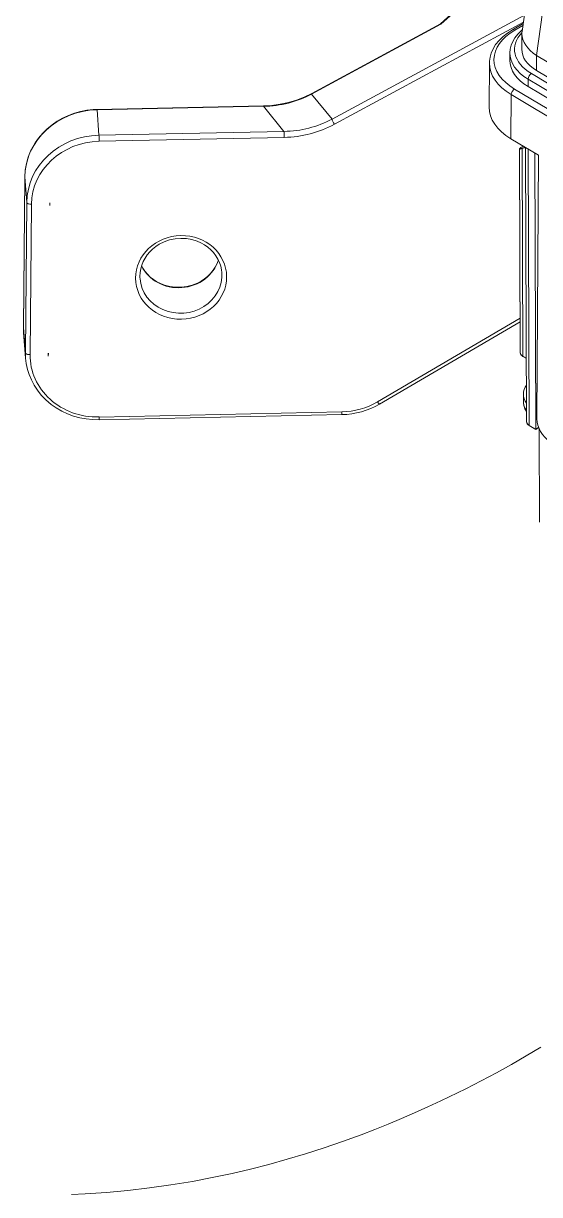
# Model space of a CAD drawing. Header units: inches. Extents: x 47316 to 59086, y 3141 to 11743.
# Drawn here: x 52840.6 to 52868.3, y 10100.8 to 10163.8 of the extents above; entities that cross this region are included whole.
import ezdxf

# ---------------------------------------------------------------- set-up
doc = ezdxf.new("R2010")
doc.units = ezdxf.units.IN
doc.header["$MEASUREMENT"] = 0

msp = doc.modelspace()

# ---------------------------------------------------------------- linework, layer by layer
at = {"color": 0, "lineweight": 15}
for p, q in [((52868.387, 10170.39), (52867.393, 10163.332)), ((52868.168, 10162.034), (52869.157, 10169.065)), ((52863.008, 10163.741), (52864.325, 10164.93)), ((52864.369, 10164.926), (52863.03, 10163.716)), ((52857.174, 10158.61), (52867.515, 10164.2)), ((52863.03, 10163.716), (52856.076, 10159.957)), ((52856.08, 10159.995), (52863.008, 10163.741)), ((52867.463, 10163.828), (52857.301, 10158.335)), ((52866.608, 10163.241), (52866.367, 10163.051)), ((52866.879, 10163.415), (52866.608, 10163.241)), ((52867.452, 10163.748), (52866.879, 10163.415)), ((52867.438, 10163.654), (52867.004, 10163.401)), ((52867.158, 10163.177), (52867.369, 10163.384)), ((52867.369, 10163.384), (52867.405, 10163.414)), ((52865.971, 10162.617), (52865.829, 10162.385)), ((52866.152, 10162.841), (52865.971, 10162.617)), ((52866.367, 10163.051), (52866.152, 10162.841)), ((52866.812, 10162.595), (52866.892, 10162.789)), ((52866.892, 10162.789), (52867.007, 10162.984)), ((52867.007, 10162.984), (52867.158, 10163.177)), ((52867.384, 10163.206), (52867.379, 10162.365)), ((52865.728, 10162.152), (52865.669, 10161.941)), ((52865.829, 10162.385), (52865.728, 10162.152)), ((52866.74, 10162.171), (52866.738, 10161.776)), ((52866.74, 10162.171), (52866.757, 10162.372)), ((52866.757, 10162.372), (52866.812, 10162.595)), ((52868.168, 10161.225), (52868.173, 10162.031)), ((52868.173, 10162.031), (52892.412, 10147.515)), ((52865.621, 10159.253), (52865.635, 10161.626)), ((52865.639, 10161.721), (52865.635, 10161.626)), ((52865.669, 10161.941), (52865.639, 10161.721)), ((52867.712, 10160.368), (52867.715, 10160.764)), ((52891.822, 10146.326), (52867.715, 10160.764)), ((52867.89, 10161.063), (52891.957, 10146.649)), ((52892.085, 10146.901), (52868.168, 10161.225)), ((52866.984, 10160.23), (52891.628, 10145.471)), ((52891.717, 10145.992), (52867.712, 10160.368)), ((52854.834, 10159.507), (52854.392, 10159.41)), ((52855.264, 10159.637), (52854.834, 10159.507)), ((52855.681, 10159.801), (52855.264, 10159.637)), ((52856.08, 10159.995), (52855.681, 10159.801)), ((52856.076, 10159.957), (52857.174, 10158.61)), ((52866.809, 10159.931), (52866.794, 10157.558)), ((52891.619, 10145.072), (52866.809, 10159.931)), ((52843, 10158.81), (52843.32, 10158.928)), ((52843.32, 10158.928), (52843.651, 10159.02)), ((52843.651, 10159.02), (52843.988, 10159.085)), ((52843.988, 10159.085), (52844.33, 10159.123)), ((52844.33, 10159.123), (52844.536, 10159.132)), ((52853.489, 10159.32), (52844.536, 10159.132)), ((52853.492, 10159.3), (52844.539, 10159.112)), ((52844.539, 10159.112), (52844.643, 10157.744)), ((52853.943, 10159.347), (52853.489, 10159.32)), ((52854.589, 10157.952), (52853.492, 10159.3)), ((52854.392, 10159.41), (52853.943, 10159.347)), ((52841.86, 10158.093), (52842.119, 10158.306)), ((52842.119, 10158.306), (52842.397, 10158.497)), ((52842.397, 10158.497), (52842.691, 10158.666)), ((52842.691, 10158.666), (52843, 10158.81)), ((52841.216, 10157.339), (52841.394, 10157.591)), ((52841.394, 10157.591), (52841.622, 10157.859)), ((52841.622, 10157.859), (52841.86, 10158.093)), ((52844.643, 10157.744), (52854.589, 10157.952)), ((52854.599, 10157.63), (52844.653, 10157.421)), ((52840.914, 10156.761), (52841.051, 10157.056)), ((52841.051, 10157.056), (52841.216, 10157.339)), ((52868.279, 10156.669), (52866.794, 10157.558)), ((52867.25, 10157.005), (52867.25, 10157.006)), ((52867.29, 10146.05), (52867.25, 10157.005)), ((52867.29, 10146.062), (52867.251, 10157.017)), ((52867.559, 10157.1), (52867.392, 10157.042)), ((52867.573, 10157.092), (52867.392, 10157.03)), ((52867.392, 10157.042), (52867.432, 10145.862)), ((52867.392, 10157.03), (52867.432, 10145.849)), ((52867.396, 10157.126), (52867.457, 10157.161)), ((52867.637, 10142.331), (52867.584, 10157.085)), ((52867.638, 10142.344), (52867.584, 10157.085)), ((52867.726, 10157), (52867.779, 10142.131)), ((52867.726, 10157), (52867.78, 10142.143)), ((52840.721, 10156.121), (52840.797, 10156.43)), ((52840.797, 10156.43), (52840.914, 10156.761)), ((52868.124, 10141.928), (52868.071, 10156.794)), ((52868.125, 10141.941), (52868.071, 10156.793)), ((52868.279, 10156.669), (52868.191, 10142.493)), ((52840.658, 10155.505), (52840.677, 10155.825)), ((52840.677, 10155.825), (52840.721, 10156.121)), ((52840.583, 10147.416), (52840.658, 10155.505)), ((52840.658, 10155.501), (52840.583, 10147.412)), ((52840.763, 10154.133), (52840.658, 10155.501)), ((52840.688, 10146.044), (52840.763, 10154.133)), ((52841.015, 10154.036), (52840.94, 10145.947)), ((52841.995, 10153.962), (52841.997, 10154.119)), ((52847.888, 10151.882), (52848.156, 10152.014)), ((52848.156, 10152.014), (52848.44, 10152.113)), ((52848.44, 10152.113), (52848.737, 10152.175)), ((52848.737, 10152.175), (52849.04, 10152.199)), ((52849.04, 10152.199), (52849.343, 10152.186)), ((52849.343, 10152.186), (52849.64, 10152.135)), ((52849.64, 10152.135), (52849.926, 10152.047)), ((52849.926, 10152.047), (52850.129, 10151.958)), ((52850.129, 10151.958), (52850.321, 10151.851)), ((52847.119, 10151.134), (52847.238, 10151.31)), ((52847.238, 10151.31), (52847.375, 10151.474)), ((52847.375, 10151.474), (52847.53, 10151.625)), ((52847.53, 10151.625), (52847.702, 10151.762)), ((52847.702, 10151.762), (52847.888, 10151.882)), ((52850.321, 10151.851), (52850.498, 10151.727)), ((52850.498, 10151.727), (52850.661, 10151.587)), ((52850.661, 10151.587), (52850.806, 10151.432)), ((52850.806, 10151.432), (52850.933, 10151.266)), ((52850.933, 10151.266), (52851.04, 10151.088)), ((52846.89, 10150.559), (52846.945, 10150.757)), ((52847, 10150.603), (52846.934, 10150.725)), ((52846.945, 10150.757), (52847.022, 10150.949)), ((52847.022, 10150.949), (52847.119, 10151.134)), ((52850.896, 10150.658), (52850.781, 10150.481)), ((52850.991, 10150.845), (52850.896, 10150.658)), ((52851.065, 10151.04), (52850.991, 10150.845)), ((52851.04, 10151.088), (52851.126, 10150.902)), ((52851.126, 10150.902), (52851.191, 10150.708)), ((52851.191, 10150.708), (52851.234, 10150.51)), ((52846.848, 10150.155), (52846.858, 10150.358)), ((52846.858, 10150.358), (52846.89, 10150.559)), ((52847.116, 10150.429), (52847, 10150.603)), ((52847.251, 10150.266), (52847.116, 10150.429)), ((52847.404, 10150.117), (52847.251, 10150.266)), ((52847.574, 10149.983), (52847.404, 10150.117)), ((52850.322, 10150.021), (52850.137, 10149.898)), ((52850.492, 10150.16), (52850.322, 10150.021)), ((52850.646, 10150.314), (52850.492, 10150.16)), ((52850.781, 10150.481), (52850.646, 10150.314)), ((52851.234, 10150.51), (52851.25, 10150.366)), ((52847.758, 10149.865), (52847.574, 10149.983)), ((52847.956, 10149.766), (52847.758, 10149.865)), ((52848.165, 10149.685), (52847.956, 10149.766)), ((52848.456, 10149.609), (52848.165, 10149.685)), ((52848.757, 10149.57), (52848.456, 10149.609)), ((52849.061, 10149.569), (52848.757, 10149.57)), ((52849.364, 10149.607), (52849.061, 10149.569)), ((52849.658, 10149.681), (52849.364, 10149.607)), ((52849.939, 10149.792), (52849.658, 10149.681)), ((52850.137, 10149.898), (52849.939, 10149.792)), ((52859.614, 10143.404), (52867.284, 10147.9)), ((52859.731, 10143.29), (52867.284, 10147.718)), ((52840.583, 10147.36), (52840.583, 10147.416)), ((52840.583, 10147.412), (52840.688, 10146.044)), ((52840.697, 10145.763), (52840.593, 10147.131)), ((52840.732, 10145.474), (52840.697, 10145.763)), ((52841.92, 10145.873), (52841.922, 10146.03)), ((52867.432, 10145.862), (52867.625, 10145.749)), ((52867.432, 10145.849), (52867.625, 10145.736)), ((52840.8, 10145.156), (52840.732, 10145.474)), ((52840.89, 10144.872), (52840.8, 10145.156)), ((52841.009, 10144.587), (52840.89, 10144.872)), ((52841.152, 10144.314), (52841.009, 10144.587)), ((52841.332, 10144.037), (52841.152, 10144.314)), ((52841.538, 10143.777), (52841.332, 10144.037)), ((52841.787, 10143.518), (52841.538, 10143.777)), ((52867.461, 10143.823), (52867.462, 10143.425)), ((52842.074, 10143.273), (52841.787, 10143.518)), ((52842.351, 10143.079), (52842.074, 10143.273)), ((52842.645, 10142.909), (52842.351, 10143.079)), ((52867.464, 10143.374), (52867.462, 10143.425)), ((52867.49, 10143.207), (52867.464, 10143.374)), ((52867.549, 10143.041), (52867.49, 10143.207)), ((52842.955, 10142.764), (52842.645, 10142.909)), ((52843.278, 10142.645), (52842.955, 10142.764)), ((52843.611, 10142.553), (52843.278, 10142.645)), ((52843.952, 10142.49), (52843.611, 10142.553)), ((52844.298, 10142.454), (52843.952, 10142.49)), ((52844.646, 10142.447), (52844.298, 10142.454)), ((52857.698, 10142.72), (52844.646, 10142.447)), ((52844.648, 10142.594), (52857.701, 10142.868)), ((52867.635, 10142.889), (52867.549, 10143.041)), ((52867.779, 10142.131), (52868.124, 10141.928)), ((52867.78, 10142.143), (52868.125, 10141.941)), ((52868.124, 10141.928), (52868.288, 10142.024)), ((52868.125, 10141.941), (52868.284, 10142.034)), ((52868.333, 10136.946), (52868.315, 10141.96)), ((52868.403, 10108.706), (52867.615, 10108.234)), ((52867.615, 10108.234), (52866.817, 10107.774)), ((52866.011, 10107.327), (52865.196, 10106.893)), ((52866.817, 10107.774), (52866.011, 10107.327)), ((52865.196, 10106.893), (52864.374, 10106.471)), ((52864.374, 10106.471), (52863.03, 10105.817)), ((52862.325, 10105.491), (52861.617, 10105.174)), ((52863.03, 10105.817), (52862.325, 10105.491)), ((52860.908, 10104.869), (52860.195, 10104.572)), ((52861.617, 10105.174), (52860.908, 10104.869)), ((52859.467, 10104.282), (52858.736, 10104.001)), ((52860.195, 10104.572), (52859.467, 10104.282)), ((52857.741, 10103.638), (52856.749, 10103.297)), ((52858.736, 10104.001), (52857.741, 10103.638)), ((52855.757, 10102.978), (52854.765, 10102.679)), ((52856.749, 10103.297), (52855.757, 10102.978)), ((52852.79, 10102.151), (52851.806, 10101.919)), ((52853.776, 10102.404), (52852.79, 10102.151)), ((52854.765, 10102.679), (52853.776, 10102.404)), ((52850.821, 10101.709), (52849.673, 10101.491)), ((52851.806, 10101.919), (52850.821, 10101.709)), ((52845.052, 10100.895), (52843.905, 10100.815)), ((52846.202, 10101.002), (52845.052, 10100.895)), ((52847.357, 10101.137), (52846.202, 10101.002)), ((52848.514, 10101.3), (52847.357, 10101.137)), ((52849.673, 10101.491), (52848.514, 10101.3)), ((52843.905, 10100.815), (52843.176, 10100.781))]:
    msp.add_line(p, q, dxfattribs=at)
for centre, radius, start, end in [((52862.94, 10163.658), 0.107, 33.1804, 50.81291), ((52868.329, 10163.2), 0.945, 171.97964, 179.64866), ((52853.414, 10159.3), 0.0775, 359.35484, 14.57258), ((52848.661, 10150.168), 1.814, 180.41646, 184.36669), ((52843.916, 10147.385), 3.333, 180.41655, 184.3666), ((52857.618, 10146.921), 4.201, 271.09479, 300.19107)]:
    msp.add_arc(centre, radius, start, end, dxfattribs=at)
for centre, major_axis, ratio, start_param, end_param in [((52869.679, 10161.799), (3.797, -0.023), 0.590516, 2.356194, 3.926991), ((52870.098, 10162.348), (3.111, -0.019), 0.590516, 2.63321, 3.926991), ((52867.002, 10163.203), (0.123, -0.212), 0.570653, 2.33909, 3.141676), ((52870.103, 10163.071), (2.716, -0.199), 0.588788, 3.180976, 3.963434), ((52870.097, 10162.151), (-3.356, 0.021), 0.590516, 6.283185, 7.068583), ((52870.098, 10162.348), (-2.719, 0.017), 0.590516, 0, 0.785398), ((52870.103, 10163.155), (-2.719, 0.017), 0.590516, 0.782471, 0.785398), ((52869.678, 10161.601), (-4.042, 0.025), 0.590516, 0, 0.785398), ((52870.094, 10161.755), (3.356, -0.021), 0.590516, 3.141593, 3.926991), ((52867.889, 10160.865), (-0.126, -0.21), 0.570653, 3.944095, 5.514891), ((52866.983, 10160.032), (0.126, 0.21), 0.570653, 0.802502, 2.373299), ((52853.445, 10163.792), (5.119, 0.168), 0.877115, 4.692755, 5.223213), ((52856.196, 10159.78), (-0.117, 0.216), 0.175052, 6.283061, 6.79846), ((52844.576, 10155.518), (-3.909, -0.298), 0.916482, 4.652193, 6.204913), ((52844.541, 10158.888), (-0.005, 0.245), 0.024069, 5.872249, 6.283185), ((52869.663, 10159.228), (4.043, -0.025), 0.590488, 3.141593, 3.926972), ((52854.543, 10162.444), (5.119, 0.168), 0.877111, 4.692743, 5.223204), ((52854.551, 10162.343), (5.345, 0.31), 0.880132, 4.670422, 5.201109), ((52857.294, 10158.432), (0.117, -0.216), 0.175052, 3.656867, 5.08644), ((52844.681, 10154.15), (3.909, 0.298), 0.916482, 1.5106, 3.06332), ((52844.646, 10157.519), (0.005, -0.245), 0.024069, 1.15986, 2.730657), ((52854.592, 10157.727), (0.005, -0.245), 0.024069, 1.15986, 2.730657), ((52844.688, 10154.052), (-3.664, -0.279), 0.916482, 4.652193, 6.204913), ((52867.74, 10157.232), (0.489, 0.23), 0.097157, 3.096153, 3.875713), ((52867.74, 10157.245), (0.489, 0.23), 0.097157, 2.304893, 3.096153), ((52867.74, 10157.245), (0.489, 0.23), 0.097157, 3.096153, 3.875713), ((52840.903, 10155.503), (-0.245, 0.002), 0.398852, 0, 0.034121), ((52841.008, 10154.134), (0.245, -0.002), 0.398852, 3.175713, 4.74651), ((52844.688, 10154.052), (2.687, 0.205), 0.916482, 3.031539, 3.095101), ((52849.059, 10150.1), (2.443, 0.186), 0.916482, 3.078494, 9.361679), ((52848.947, 10151.566), (2.199, 0.168), 0.916482, 3.489927, 5.934851), ((52849.052, 10150.198), (2.199, 0.168), 0.916482, 3.141691, 6.283284), ((52840.828, 10147.413), (-0.245, 0.002), 0.398852, 0, 0.034121), ((52844.501, 10147.429), (-3.909, -0.298), 0.916482, 6.204913, 6.283285), ((52844.606, 10146.061), (3.909, 0.298), 0.916482, 3.06332, 3.141692), ((52840.933, 10146.045), (0.245, -0.002), 0.398852, 3.175713, 4.74651), ((52844.613, 10145.963), (-3.664, -0.279), 0.916482, 6.204913, 7.793786), ((52844.613, 10145.963), (2.687, 0.205), 0.916482, 3.031539, 3.095101), ((52867.78, 10146.064), (-0.49, -0.002), 0.584062, 0.000036, 0.779345), ((52867.78, 10146.052), (-0.49, -0.002), 0.584063, 0.000036, 0.779345), ((52869.593, 10143.831), (-2.131, -0.008), 0.584063, 5.880058, 6.686215), ((52869.592, 10143.831), (2.13, 0.008), 0.584204, 2.738392, 3.544732), ((52857.666, 10146.237), (-3.664, -0.279), 0.916482, 1.5106, 2.060203), ((52859.607, 10143.502), (-0.124, 0.211), 0.188077, 1.938559, 3.141593), ((52869.594, 10143.433), (-2.131, -0.008), 0.584063, 6.27812, 6.686215), ((52869.594, 10143.433), (-2.131, -0.008), 0.584063, 0.00003, 0.403029), ((52844.641, 10142.692), (-0.005, 0.245), 0.024069, 3.141593, 4.301453), ((52857.693, 10142.965), (-0.005, 0.245), 0.024069, 3.141593, 4.301453), ((52868.881, 10142.079), (-0.493, 0.847), 0.570653, 0.768294, 2.33909), ((52868.127, 10142.333), (-0.49, -0.002), 0.584063, 0.000036, 0.779345), ((52868.128, 10142.346), (-0.49, -0.002), 0.584062, 0.000036, 0.779345)]:
    msp.add_ellipse(centre, major_axis=major_axis, ratio=ratio, start_param=start_param, end_param=end_param, dxfattribs=at)

doc.saveas('drawing.dxf')
